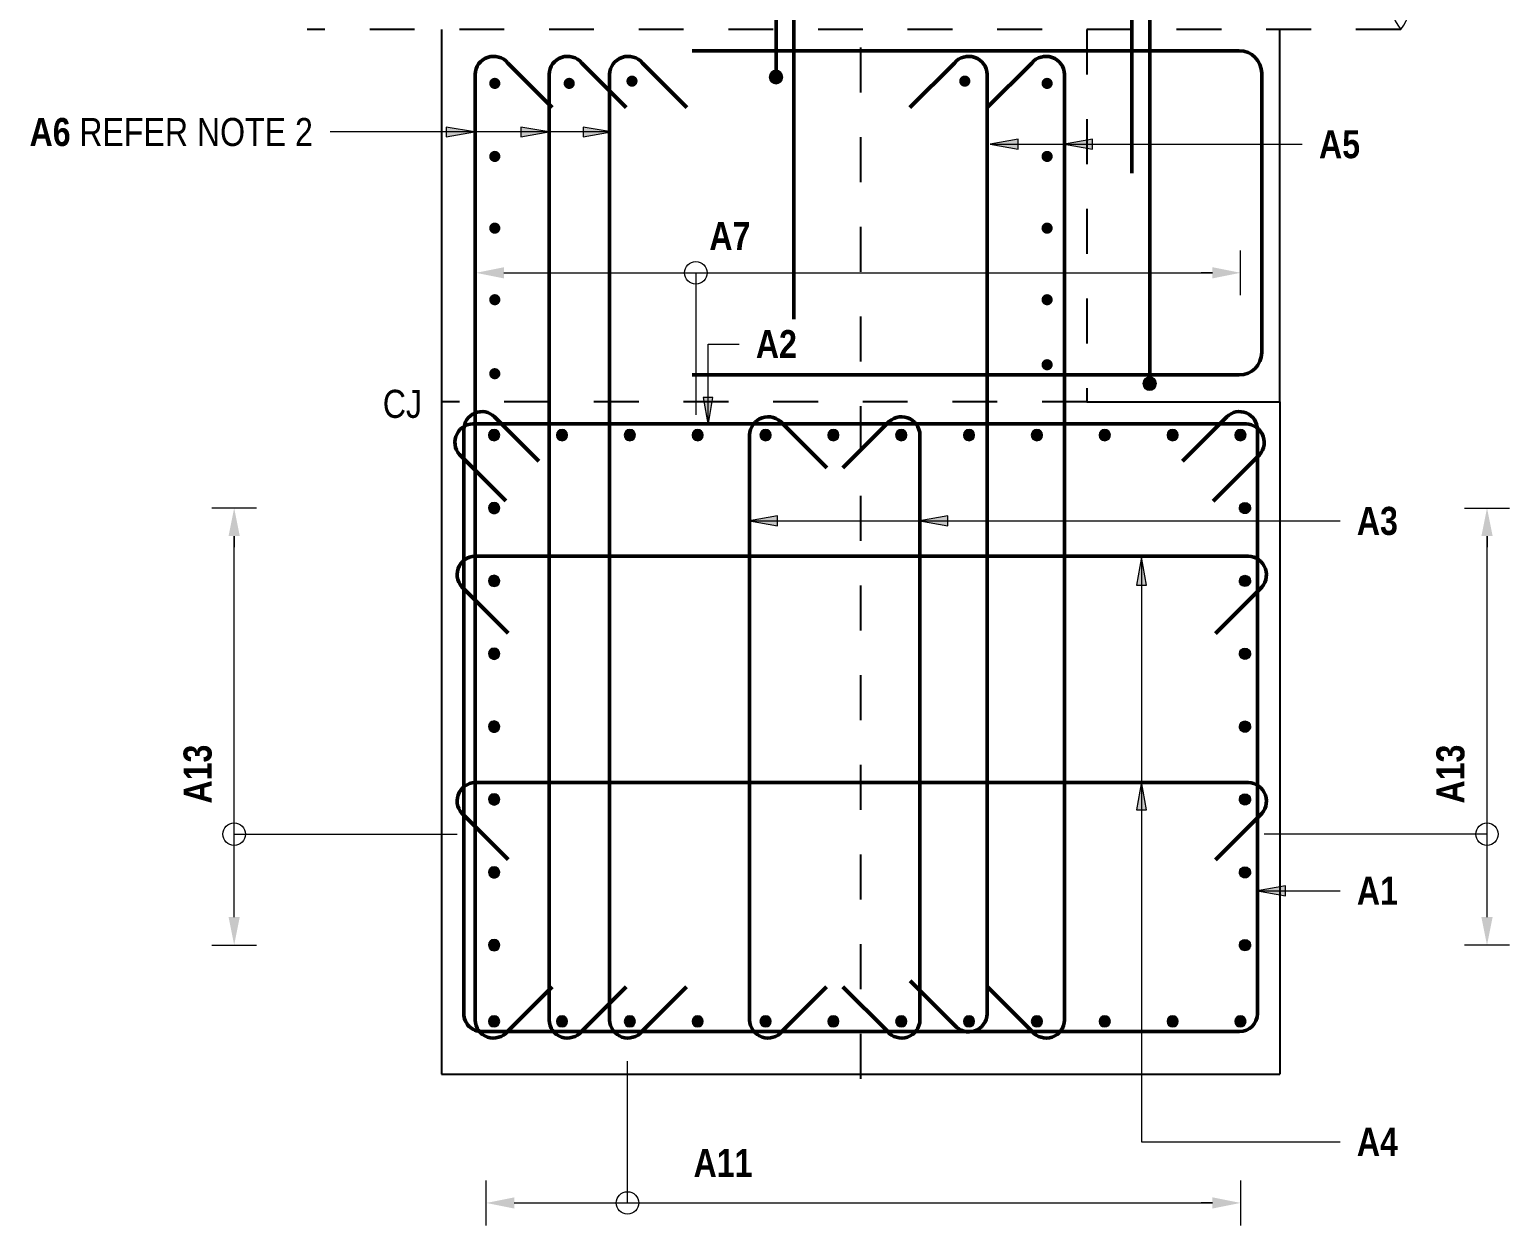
# Model space of a CAD drawing. Header units: metres. Extents: x 504.6 to 518.9, y 1.4 to 22.2.
# Drawn here: x 515.012 to 518.313, y 2.478 to 5.145 of the extents above; entities that cross this region are included whole.
import ezdxf

# ---------------------------------------------------------------- set-up
doc = ezdxf.new("R2010")
doc.units = ezdxf.units.M
doc.linetypes.add('JacobsCenter', pattern=[0.015, 0.009, -0.0015, 0.003, -0.0015])
doc.linetypes.add('JacobsDash', pattern=[0.0045, 0.003, -0.0015])
for name, color, linetype, lineweight in [('A-ANNO-NOTE', 7, 'Continuous', 9), ('A-DETL', 7, 'Continuous', 13), ('A-DETL-GENF', 7, 'Continuous', 9), ('G-ANNO-TEXT', 7, 'Continuous', 9)]:
    doc.layers.add(name, color=color, linetype=linetype, lineweight=lineweight)
doc.styles.add('Arial Narrow', font='ARIALN.TTF', dxfattribs={"height": 0.0625})
doc.styles.add('Arial Narrow_B', font='ARIALNB.TTF', dxfattribs={"height": 0.0625})

# ---------------------------------------------------------------- blocks, each defined once
blk = doc.blocks.new('Reinforcement-U Bar with135 hook - _L_ Bar-6677964-DRG-2873073 - SECTION 3')
at = {"layer": 'A-DETL-GENF', "lineweight": 50}
for p, q in [((-0.084, 0), (1.6062, 0)), ((-0.124, -0.04), (-0.124, -1.3429)), ((1.6462, -0.04), (1.6462, -1.3429)), ((-0.0558, -1.3712), (0.0432, -1.2722)), ((1.5779, -1.3712), (1.4789, -1.2722))]:
    blk.add_line(p, q, dxfattribs=at)
for centre, start, end in [((-0.084, -0.04), 90, 180), ((1.6062, -0.04), 360, 90), ((-0.084, -1.3429), 180, 315), ((1.6062, -1.3429), 225, 0)]:
    blk.add_arc(centre, 0.04, start, end, dxfattribs=at)
blk = doc.blocks.new('Reinforcement-TIE BAR 135_ - Lig-6673694-DRG-2873073 - SECTION 3')
at = {"layer": 'A-DETL-GENF', "lineweight": 50}
for p, q in [((1.725, 0), (0, 0)), ((-0.0251, -0.0728), (0.0739, -0.1718)), ((1.7505, -0.0733), (1.6515, -0.1723))]:
    blk.add_line(p, q, dxfattribs=at)
for centre, radius, start, end in [((0.001, -0.0411), 0.0411, 91.4367, 230.5003), ((1.724, -0.0414), 0.0414, 309.7212, 88.5979)]:
    blk.add_arc(centre, radius, start, end, dxfattribs=at)
blk = doc.blocks.new('Repeating Detail - Reo Dot_Scale 25_Section-1695670-DRG-2873073 - SECTION 3')
at = {"layer": 'A-DETL-GENF'}
for points in [[(0.0125, 1.665), (0.0121, 1.6682), (0.0108, 1.6713), (0.0088, 1.6738), (0.0062, 1.6758), (0.0032, 1.6771), (0, 1.6775), (-0.0032, 1.6771), (-0.0063, 1.6758), (-0.0088, 1.6738), (-0.0108, 1.6713), (-0.0121, 1.6682), (-0.0125, 1.665), (-0.0121, 1.6618), (-0.0108, 1.6588), (-0.0088, 1.6562), (-0.0063, 1.6542), (-0.0032, 1.6529), (0, 1.6525), (0.0032, 1.6529), (0.0062, 1.6542), (0.0088, 1.6562), (0.0108, 1.6588), (0.0121, 1.6618)], [(0.0125, 1.5136), (0.0121, 1.5169), (0.0108, 1.5199), (0.0088, 1.5225), (0.0062, 1.5245), (0.0032, 1.5257), (0, 1.5261), (-0.0032, 1.5257), (-0.0063, 1.5245), (-0.0088, 1.5225), (-0.0108, 1.5199), (-0.0121, 1.5169), (-0.0125, 1.5136), (-0.0121, 1.5104), (-0.0108, 1.5074), (-0.0088, 1.5048), (-0.0063, 1.5028), (-0.0032, 1.5016), (0, 1.5011), (0.0032, 1.5016), (0.0062, 1.5028), (0.0088, 1.5048), (0.0108, 1.5074), (0.0121, 1.5104)], [(0.0125, 1.3623), (0.0121, 1.3655), (0.0108, 1.3685), (0.0088, 1.3711), (0.0062, 1.3731), (0.0032, 1.3743), (0, 1.3748), (-0.0032, 1.3743), (-0.0063, 1.3731), (-0.0088, 1.3711), (-0.0108, 1.3685), (-0.0121, 1.3655), (-0.0124, 1.3616), (-0.0121, 1.359), (-0.0108, 1.356), (-0.0088, 1.3534), (-0.0063, 1.3514), (-0.0032, 1.3502), (0, 1.3498), (0.0032, 1.3502), (0.0062, 1.3514), (0.0088, 1.3534), (0.0108, 1.356), (0.0121, 1.359), (0.0124, 1.3616)], [(0.0125, 1.2109), (0.0121, 1.2141), (0.0108, 1.2172), (0.0088, 1.2197), (0.0062, 1.2217), (0.0032, 1.223), (0, 1.2234), (-0.0032, 1.223), (-0.0063, 1.2217), (-0.0088, 1.2197), (-0.0108, 1.2172), (-0.0121, 1.2141), (-0.0125, 1.2109), (-0.0121, 1.2077), (-0.0108, 1.2047), (-0.0088, 1.2021), (-0.0063, 1.2001), (-0.0032, 1.1988), (0, 1.1984), (0.0032, 1.1988), (0.0062, 1.2001), (0.0088, 1.2021), (0.0108, 1.2047), (0.0121, 1.2077)], [(0.0125, 1.0595), (0.0121, 1.0628), (0.0108, 1.0658), (0.0088, 1.0684), (0.0062, 1.0704), (0.0032, 1.0716), (0, 1.072), (-0.0032, 1.0716), (-0.0063, 1.0704), (-0.0088, 1.0684), (-0.0108, 1.0658), (-0.0121, 1.0628), (-0.0125, 1.0595), (-0.0121, 1.0563), (-0.0108, 1.0533), (-0.0088, 1.0507), (-0.0063, 1.0487), (-0.0032, 1.0475), (0, 1.047), (0.0032, 1.0475), (0.0062, 1.0487), (0.0088, 1.0507), (0.0108, 1.0533), (0.0121, 1.0563)], [(0.0125, 0.9082), (0.0121, 0.9114), (0.0108, 0.9144), (0.0088, 0.917), (0.0062, 0.919), (0.0032, 0.9203), (0, 0.9207), (-0.0032, 0.9203), (-0.0063, 0.919), (-0.0088, 0.917), (-0.0108, 0.9144), (-0.0121, 0.9114), (-0.0125, 0.9082), (-0.0121, 0.9049), (-0.0108, 0.9019), (-0.0088, 0.8993), (-0.0063, 0.8974), (-0.0032, 0.8961), (0, 0.8957), (0.0032, 0.8961), (0.0062, 0.8974), (0.0088, 0.8993), (0.0108, 0.9019), (0.0121, 0.9049)], [(0.0125, 0.7568), (0.0121, 0.7601), (0.0108, 0.7631), (0.0088, 0.7657), (0.0062, 0.7676), (0.0032, 0.7689), (0, 0.7693), (-0.0032, 0.7689), (-0.0063, 0.7676), (-0.0088, 0.7657), (-0.0108, 0.7631), (-0.0121, 0.7601), (-0.0125, 0.7568), (-0.0121, 0.7536), (-0.0108, 0.7506), (-0.0088, 0.748), (-0.0063, 0.746), (-0.0032, 0.7447), (0, 0.7443), (0.0032, 0.7447), (0.0062, 0.746), (0.0088, 0.748), (0.0108, 0.7506), (0.0121, 0.7536)], [(0.0125, 0.6055), (0.0121, 0.6087), (0.0108, 0.6117), (0.0088, 0.6143), (0.0062, 0.6163), (0.0032, 0.6175), (0, 0.618), (-0.0032, 0.6175), (-0.0063, 0.6163), (-0.0088, 0.6143), (-0.0108, 0.6117), (-0.0121, 0.6087), (-0.0125, 0.6055), (-0.0121, 0.6022), (-0.0108, 0.5992), (-0.0088, 0.5966), (-0.0063, 0.5946), (-0.0032, 0.5934), (0, 0.593), (0.0032, 0.5934), (0.0062, 0.5946), (0.0088, 0.5966), (0.0108, 0.5992), (0.0121, 0.6022)], [(0.0125, 0.4541), (0.0121, 0.4573), (0.0108, 0.4603), (0.0088, 0.4629), (0.0062, 0.4649), (0.0032, 0.4662), (0, 0.4666), (-0.0032, 0.4662), (-0.0063, 0.4649), (-0.0088, 0.4629), (-0.0108, 0.4603), (-0.0121, 0.4573), (-0.0125, 0.4541), (-0.0121, 0.4509), (-0.0108, 0.4478), (-0.0088, 0.4453), (-0.0063, 0.4433), (-0.0032, 0.442), (0, 0.4416), (0.0032, 0.442), (0.0062, 0.4433), (0.0088, 0.4453), (0.0108, 0.4478), (0.0121, 0.4509)], [(0.0125, 0.3027), (0.0121, 0.306), (0.0108, 0.309), (0.0088, 0.3116), (0.0062, 0.3136), (0.0032, 0.3148), (0, 0.3152), (-0.0032, 0.3148), (-0.0063, 0.3136), (-0.0088, 0.3116), (-0.0108, 0.309), (-0.0121, 0.306), (-0.0125, 0.3027), (-0.0121, 0.2995), (-0.0108, 0.2965), (-0.0088, 0.2939), (-0.0063, 0.2919), (-0.0032, 0.2907), (0, 0.2902), (0.0032, 0.2907), (0.0062, 0.2919), (0.0088, 0.2939), (0.0108, 0.2965), (0.0121, 0.2995)], [(0.0125, 0.1514), (0.0121, 0.1546), (0.0108, 0.1576), (0.0088, 0.1602), (0.0062, 0.1622), (0.0032, 0.1634), (0, 0.1639), (-0.0032, 0.1634), (-0.0063, 0.1622), (-0.0088, 0.1602), (-0.0108, 0.1576), (-0.0121, 0.1546), (-0.0125, 0.1514), (-0.0121, 0.1481), (-0.0108, 0.1451), (-0.0088, 0.1425), (-0.0063, 0.1405), (-0.0032, 0.1393), (0, 0.1389), (0.0032, 0.1393), (0.0062, 0.1405), (0.0088, 0.1425), (0.0108, 0.1451), (0.0121, 0.1481)], [(0.0125, 0), (0.0121, 0.0032), (0.0108, 0.0062), (0.0088, 0.0088), (0.0062, 0.0108), (0.0032, 0.0121), (0, 0.0125), (-0.0032, 0.0121), (-0.0063, 0.0108), (-0.0088, 0.0088), (-0.0108, 0.0062), (-0.0121, 0.0032), (-0.0125, 0), (-0.0121, -0.0032), (-0.0108, -0.0063), (-0.0088, -0.0088), (-0.0063, -0.0108), (-0.0032, -0.0121), (0, -0.0125), (0.0032, -0.0121), (0.0062, -0.0108), (0.0088, -0.0088), (0.0108, -0.0063), (0.0121, -0.0032)]]:
    blk.add_hatch(color=256, dxfattribs=at).paths.add_polyline_path(points)
for centre, start, end in [((0, 1.665), 360, 180), ((0, 1.665), 180, 360), ((0, 1.5136), 360, 180), ((0, 1.5136), 180, 360), ((0, 1.3623), 360, 180), ((0, 1.3623), 180, 360), ((0, 1.2109), 360, 180), ((0, 1.2109), 180, 360), ((0, 1.0595), 360, 180), ((0, 1.0595), 180, 360), ((0, 0.9082), 360, 180), ((0, 0.9082), 180, 360), ((0, 0.7568), 360, 180), ((0, 0.7568), 180, 360), ((0, 0.6055), 360, 180), ((0, 0.6055), 180, 360), ((0, 0.4541), 360, 180), ((0, 0.4541), 180, 360), ((0, 0.3027), 360, 180), ((0, 0.3027), 180, 360), ((0, 0.1514), 360, 180), ((0, 0.1514), 180, 360), ((0, 0), 360, 180), ((0, 0), 180, 360)]:
    blk.add_arc(centre, 0.0125, start, end, dxfattribs=at)
blk = doc.blocks.new('Repeating Detail - Reo Dot_Scale 25_Section-V11-DRG-2873073 - SECTION 3')
at = {"layer": 'A-DETL-GENF'}
for points in [[(0.0125, 1.665), (0.0121, 1.6682), (0.0108, 1.6713), (0.0088, 1.6738), (0.0062, 1.6758), (0.0032, 1.6771), (0, 1.6775), (-0.0032, 1.6771), (-0.0063, 1.6758), (-0.0088, 1.6738), (-0.0108, 1.6713), (-0.0121, 1.6682), (-0.0125, 1.665), (-0.0121, 1.6618), (-0.0108, 1.6588), (-0.0088, 1.6562), (-0.0063, 1.6542), (-0.0032, 1.6529), (0, 1.6525), (0.0032, 1.6529), (0.0062, 1.6542), (0.0088, 1.6562), (0.0108, 1.6588), (0.0121, 1.6618)], [(0.0125, 1.5136), (0.0121, 1.5169), (0.0108, 1.5199), (0.0088, 1.5225), (0.0062, 1.5245), (0.0032, 1.5257), (0, 1.5261), (-0.0032, 1.5257), (-0.0063, 1.5245), (-0.0088, 1.5225), (-0.0108, 1.5199), (-0.0121, 1.5169), (-0.0125, 1.5136), (-0.0121, 1.5104), (-0.0108, 1.5074), (-0.0088, 1.5048), (-0.0063, 1.5028), (-0.0032, 1.5016), (0, 1.5011), (0.0032, 1.5016), (0.0062, 1.5028), (0.0088, 1.5048), (0.0108, 1.5074), (0.0121, 1.5104)], [(0.0125, 1.3623), (0.0121, 1.3655), (0.0108, 1.3685), (0.0088, 1.3711), (0.0062, 1.3731), (0.0032, 1.3743), (0, 1.3748), (-0.0032, 1.3743), (-0.0063, 1.3731), (-0.0088, 1.3711), (-0.0108, 1.3685), (-0.0121, 1.3655), (-0.0125, 1.3623), (-0.0121, 1.359), (-0.0108, 1.356), (-0.0088, 1.3534), (-0.0063, 1.3514), (-0.0032, 1.3502), (0, 1.3498), (0.0032, 1.3502), (0.0062, 1.3514), (0.0088, 1.3534), (0.0108, 1.356), (0.0121, 1.359)], [(0.0125, 1.2109), (0.0121, 1.2141), (0.0108, 1.2172), (0.0088, 1.2197), (0.0062, 1.2217), (0.0032, 1.223), (0, 1.2234), (-0.0032, 1.223), (-0.0063, 1.2217), (-0.0088, 1.2197), (-0.0108, 1.2172), (-0.0121, 1.2141), (-0.0125, 1.2109), (-0.0121, 1.2077), (-0.0108, 1.2047), (-0.0088, 1.2021), (-0.0063, 1.2001), (-0.0032, 1.1988), (0, 1.1984), (0.0032, 1.1988), (0.0062, 1.2001), (0.0088, 1.2021), (0.0108, 1.2047), (0.0121, 1.2077)], [(0.0125, 1.0595), (0.0121, 1.0628), (0.0108, 1.0658), (0.0088, 1.0684), (0.0062, 1.0704), (0.0032, 1.0716), (0, 1.072), (-0.0032, 1.0716), (-0.0063, 1.0704), (-0.0088, 1.0684), (-0.0108, 1.0658), (-0.0121, 1.0628), (-0.0125, 1.0595), (-0.0121, 1.0563), (-0.0108, 1.0533), (-0.0088, 1.0507), (-0.0063, 1.0487), (-0.0032, 1.0475), (0, 1.047), (0.0032, 1.0475), (0.0062, 1.0487), (0.0088, 1.0507), (0.0108, 1.0533), (0.0121, 1.0563)], [(0.0125, 0.9082), (0.0121, 0.9114), (0.0108, 0.9144), (0.0088, 0.917), (0.0062, 0.919), (0.0032, 0.9203), (0, 0.9207), (-0.0032, 0.9203), (-0.0063, 0.919), (-0.0088, 0.917), (-0.0108, 0.9144), (-0.0121, 0.9114), (-0.0125, 0.9082), (-0.0121, 0.9049), (-0.0108, 0.9019), (-0.0088, 0.8993), (-0.0063, 0.8974), (-0.0032, 0.8961), (0, 0.8957), (0.0032, 0.8961), (0.0062, 0.8974), (0.0088, 0.8993), (0.0108, 0.9019), (0.0121, 0.9049)], [(0.0125, 0.7568), (0.0121, 0.7601), (0.0108, 0.7631), (0.0088, 0.7657), (0.0062, 0.7676), (0.0032, 0.7689), (0, 0.7693), (-0.0032, 0.7689), (-0.0063, 0.7676), (-0.0088, 0.7657), (-0.0108, 0.7631), (-0.0121, 0.7601), (-0.0125, 0.7568), (-0.0121, 0.7536), (-0.0108, 0.7506), (-0.0088, 0.748), (-0.0063, 0.746), (-0.0032, 0.7447), (0, 0.7443), (0.0032, 0.7447), (0.0062, 0.746), (0.0088, 0.748), (0.0108, 0.7506), (0.0121, 0.7536)], [(0.0125, 0.6055), (0.0121, 0.6087), (0.0108, 0.6117), (0.0088, 0.6143), (0.0062, 0.6163), (0.0032, 0.6175), (0, 0.618), (-0.0032, 0.6175), (-0.0063, 0.6163), (-0.0088, 0.6143), (-0.0108, 0.6117), (-0.0121, 0.6087), (-0.0125, 0.6055), (-0.0121, 0.6022), (-0.0108, 0.5992), (-0.0088, 0.5966), (-0.0063, 0.5946), (-0.0032, 0.5934), (0, 0.593), (0.0032, 0.5934), (0.0062, 0.5946), (0.0088, 0.5966), (0.0108, 0.5992), (0.0121, 0.6022)], [(0.0125, 0.4541), (0.0121, 0.4573), (0.0108, 0.4603), (0.0088, 0.4629), (0.0062, 0.4649), (0.0032, 0.4662), (0, 0.4666), (-0.0032, 0.4662), (-0.0063, 0.4649), (-0.0088, 0.4629), (-0.0108, 0.4603), (-0.0121, 0.4573), (-0.0125, 0.4541), (-0.0121, 0.4509), (-0.0108, 0.4478), (-0.0088, 0.4453), (-0.0063, 0.4433), (-0.0032, 0.442), (0, 0.4416), (0.0032, 0.442), (0.0062, 0.4433), (0.0088, 0.4453), (0.0108, 0.4478), (0.0121, 0.4509)], [(0.0125, 0.3027), (0.0121, 0.306), (0.0108, 0.309), (0.0088, 0.3116), (0.0062, 0.3136), (0.0032, 0.3148), (0, 0.3152), (-0.0032, 0.3148), (-0.0063, 0.3136), (-0.0088, 0.3116), (-0.0108, 0.309), (-0.0121, 0.306), (-0.0125, 0.3027), (-0.0121, 0.2995), (-0.0108, 0.2965), (-0.0088, 0.2939), (-0.0063, 0.2919), (-0.0032, 0.2907), (0, 0.2902), (0.0032, 0.2907), (0.0062, 0.2919), (0.0088, 0.2939), (0.0108, 0.2965), (0.0121, 0.2995)], [(0.0125, 0.1514), (0.0121, 0.1546), (0.0108, 0.1576), (0.0088, 0.1602), (0.0062, 0.1622), (0.0032, 0.1634), (0, 0.1639), (-0.0032, 0.1634), (-0.0063, 0.1622), (-0.0088, 0.1602), (-0.0108, 0.1576), (-0.0121, 0.1546), (-0.0125, 0.1514), (-0.0121, 0.1481), (-0.0108, 0.1451), (-0.0088, 0.1425), (-0.0063, 0.1405), (-0.0032, 0.1393), (0, 0.1389), (0.0032, 0.1393), (0.0062, 0.1405), (0.0088, 0.1425), (0.0108, 0.1451), (0.0121, 0.1481)], [(0.0125, 0), (0.0121, 0.0032), (0.0108, 0.0062), (0.0088, 0.0088), (0.0062, 0.0108), (0.0032, 0.0121), (0, 0.0125), (-0.0032, 0.0121), (-0.0063, 0.0108), (-0.0088, 0.0088), (-0.0108, 0.0062), (-0.0121, 0.0032), (-0.0125, 0), (-0.0121, -0.0032), (-0.0108, -0.0063), (-0.0088, -0.0088), (-0.0063, -0.0108), (-0.0032, -0.0121), (0, -0.0125), (0.0032, -0.0121), (0.0062, -0.0108), (0.0088, -0.0088), (0.0108, -0.0063), (0.0121, -0.0032)]]:
    blk.add_hatch(color=256, dxfattribs=at).paths.add_polyline_path(points)
for centre, start, end in [((0, 1.665), 360, 180), ((0, 1.665), 180, 360), ((0, 1.5136), 360, 180), ((0, 1.5136), 180, 360), ((0, 1.3623), 360, 180), ((0, 1.3623), 180, 360), ((0, 1.2109), 360, 180), ((0, 1.2109), 180, 360), ((0, 1.0595), 360, 180), ((0, 1.0595), 180, 360), ((0, 0.9082), 360, 180), ((0, 0.9082), 180, 360), ((0, 0.7568), 360, 180), ((0, 0.7568), 180, 360), ((0, 0.6055), 360, 180), ((0, 0.6055), 180, 0), ((0, 0.4541), 360, 180), ((0, 0.4541), 180, 360), ((0, 0.3027), 360, 180), ((0, 0.3027), 180, 360), ((0, 0.1514), 360, 180), ((0, 0.1514), 180, 360), ((0, 0), 360, 180), ((0, 0), 180, 360)]:
    blk.add_arc(centre, 0.0125, start, end, dxfattribs=at)
blk = doc.blocks.new('Repeating Detail - Reo Dot_Scale 25_Section-V12-DRG-2873073 - SECTION 3')
at = {"layer": 'A-DETL-GENF'}
for points in [[(0, 0.9875), (-0.0032, 0.9871), (-0.0063, 0.9858), (-0.0088, 0.9838), (-0.0108, 0.9812), (-0.0121, 0.9782), (-0.0125, 0.975), (-0.0121, 0.9718), (-0.0108, 0.9687), (-0.0088, 0.9662), (-0.0063, 0.9642), (-0.0032, 0.9629), (0, 0.9625), (0.0032, 0.9629), (0.0062, 0.9642), (0.0088, 0.9662), (0.0108, 0.9687), (0.0121, 0.9718), (0.0125, 0.975), (0.0121, 0.9782), (0.0108, 0.9812), (0.0088, 0.9838), (0.0062, 0.9858), (0.0032, 0.9871)], [(0, 0.825), (-0.0032, 0.8246), (-0.0063, 0.8233), (-0.0088, 0.8213), (-0.0108, 0.8187), (-0.0121, 0.8157), (-0.0125, 0.8125), (-0.0121, 0.8093), (-0.0108, 0.8062), (-0.0088, 0.8037), (-0.0063, 0.8017), (-0.0032, 0.8004), (0, 0.8), (0.0032, 0.8004), (0.0062, 0.8017), (0.0088, 0.8037), (0.0108, 0.8062), (0.0121, 0.8093), (0.0125, 0.8125), (0.0121, 0.8157), (0.0108, 0.8187), (0.0088, 0.8213), (0.0062, 0.8233), (0.0032, 0.8246)], [(0, 0.6625), (-0.0032, 0.6621), (-0.0063, 0.6608), (-0.0088, 0.6588), (-0.0108, 0.6562), (-0.0121, 0.6532), (-0.0125, 0.65), (-0.0121, 0.6468), (-0.0108, 0.6437), (-0.0088, 0.6412), (-0.0063, 0.6392), (-0.0032, 0.6379), (0, 0.6375), (0.0032, 0.6379), (0.0062, 0.6392), (0.0088, 0.6412), (0.0108, 0.6437), (0.0121, 0.6468), (0.0125, 0.65), (0.0121, 0.6532), (0.0108, 0.6562), (0.0088, 0.6588), (0.0062, 0.6608), (0.0032, 0.6621)], [(0, 0.5), (-0.0032, 0.4996), (-0.0063, 0.4983), (-0.0088, 0.4963), (-0.0108, 0.4937), (-0.0121, 0.4907), (-0.0125, 0.4875), (-0.0121, 0.4843), (-0.0108, 0.4812), (-0.0088, 0.4787), (-0.0063, 0.4767), (-0.0032, 0.4754), (0, 0.475), (0.0032, 0.4754), (0.0062, 0.4767), (0.0088, 0.4787), (0.0108, 0.4812), (0.0121, 0.4843), (0.0125, 0.4875), (0.0121, 0.4907), (0.0108, 0.4937), (0.0088, 0.4963), (0.0062, 0.4983), (0.0032, 0.4996)], [(0, 0.3375), (-0.0032, 0.3371), (-0.0063, 0.3358), (-0.0088, 0.3338), (-0.0108, 0.3312), (-0.0121, 0.3282), (-0.0125, 0.325), (-0.0121, 0.3218), (-0.0108, 0.3187), (-0.0088, 0.3162), (-0.0063, 0.3142), (-0.0032, 0.3129), (0, 0.3125), (0.0032, 0.3129), (0.0062, 0.3142), (0.0088, 0.3162), (0.0108, 0.3187), (0.0121, 0.3218), (0.0125, 0.325), (0.0121, 0.3282), (0.0108, 0.3312), (0.0088, 0.3338), (0.0062, 0.3358), (0.0032, 0.3371)], [(0, 0.175), (-0.0032, 0.1746), (-0.0063, 0.1733), (-0.0088, 0.1713), (-0.0108, 0.1687), (-0.0121, 0.1657), (-0.0125, 0.1625), (-0.0121, 0.1593), (-0.0108, 0.1562), (-0.0088, 0.1537), (-0.0063, 0.1517), (-0.0032, 0.1504), (0, 0.15), (0.0032, 0.1504), (0.0062, 0.1517), (0.0088, 0.1537), (0.0108, 0.1562), (0.0121, 0.1593), (0.0125, 0.1625), (0.0121, 0.1657), (0.0108, 0.1687), (0.0088, 0.1713), (0.0062, 0.1733), (0.0032, 0.1746)], [(0, 0.0125), (-0.0032, 0.0121), (-0.0063, 0.0108), (-0.0088, 0.0088), (-0.0108, 0.0062), (-0.0121, 0.0032), (-0.0125, 0), (-0.0121, -0.0032), (-0.0108, -0.0063), (-0.0088, -0.0088), (-0.0063, -0.0108), (-0.0032, -0.0121), (0, -0.0125), (0.0032, -0.0121), (0.0062, -0.0108), (0.0088, -0.0088), (0.0108, -0.0063), (0.0121, -0.0032), (0.0125, 0), (0.0121, 0.0032), (0.0108, 0.0062), (0.0088, 0.0088), (0.0062, 0.0108), (0.0032, 0.0121)]]:
    blk.add_hatch(color=256, dxfattribs=at).paths.add_polyline_path(points)
for centre, start, end in [((0, 0.975), 360, 180), ((0, 0.975), 180, 360), ((0, 0.8125), 360, 180), ((0, 0.8125), 180, 360), ((0, 0.65), 360, 180), ((0, 0.65), 180, 360), ((0, 0.4875), 360, 180), ((0, 0.4875), 180, 360), ((0, 0.325), 360, 180), ((0, 0.325), 180, 360), ((0, 0.1625), 360, 180), ((0, 0.1625), 180, 360), ((0, 0), 360, 180), ((0, 0), 180, 360)]:
    blk.add_arc(centre, 0.0125, start, end, dxfattribs=at)
blk = doc.blocks.new('Reinforcement-TIE BAR 135_ - Lig-6674803-DRG-2873073 - SECTION 3')
at = {"layer": 'A-DETL-GENF', "lineweight": 50}
for p, q in [((1.305, 0), (0, 0)), ((-0.0251, -0.0728), (0.0739, -0.1718)), ((1.3305, -0.0733), (1.2315, -0.1723))]:
    blk.add_line(p, q, dxfattribs=at)
for centre, radius, start, end in [((0.001, -0.0411), 0.0411, 91.4367, 230.5003), ((1.304, -0.0414), 0.0414, 309.7212, 88.5979)]:
    blk.add_arc(centre, radius, start, end, dxfattribs=at)
blk = doc.blocks.new('Reinforcement-TIE BAR 135_ - Lig-6674867-DRG-2873073 - SECTION 3')
at = {"layer": 'A-DETL-GENF', "lineweight": 50}
for p, q in [((-0.0251, 0.0728), (0.0739, 0.1718)), ((1.3305, 0.0733), (1.2315, 0.1723)), ((1.305, 0), (0, 0))]:
    blk.add_line(p, q, dxfattribs=at)
for centre, radius, start, end in [((0.001, 0.0411), 0.0411, 129.4997, 268.5633), ((1.304, 0.0414), 0.0414, 271.4021, 50.2788)]:
    blk.add_arc(centre, radius, start, end, dxfattribs=at)
blk = doc.blocks.new('Reinforcement-TIE BAR 135_ - Lig-7275899-DRG-2873073 - SECTION 3')
at = {"layer": 'A-DETL-GENF', "lineweight": 50}
for p, q in [((2.109, 0), (0, 0)), ((-0.0251, -0.0728), (0.0739, -0.1718)), ((2.1345, -0.0733), (2.0355, -0.1723))]:
    blk.add_line(p, q, dxfattribs=at)
for centre, radius, start, end in [((0.001, -0.0411), 0.0411, 91.4367, 230.5003), ((2.108, -0.0414), 0.0414, 309.7212, 88.5979)]:
    blk.add_arc(centre, radius, start, end, dxfattribs=at)
blk = doc.blocks.new('Reinforcement-TIE BAR 135_ - Lig-7275886-DRG-2873073 - SECTION 3')
at = {"layer": 'A-DETL-GENF', "lineweight": 50}
for p, q in [((-0.0251, 0.0728), (0.0739, 0.1718)), ((2.1345, 0.0733), (2.0355, 0.1723)), ((2.109, 0), (0, 0))]:
    blk.add_line(p, q, dxfattribs=at)
for centre, radius, start, end in [((0.001, 0.0411), 0.0411, 129.4997, 268.5633), ((2.108, 0.0414), 0.0414, 271.4021, 50.2788)]:
    blk.add_arc(centre, radius, start, end, dxfattribs=at)
blk = doc.blocks.new('T2DExtentArrowReinf_v1 - Extent-6676103-DRG-2873073 - SECTION 3')
at = {"layer": 'A-DETL-GENF'}
for p, q in [((0.2475, 0), (0.2475, 0.4975)), ((0, -0.01), (0, 0.01)), ((0.975, 0.01), (0.975, 0)), ((0.0625, 0), (0.9125, 0))]:
    blk.add_line(p, q, dxfattribs=at)
blk = doc.blocks.new('T2DExtentArrowReinf_v1 - Extent-6676152-DRG-2873073 - SECTION 3')
at = {"layer": 'A-DETL-GENF'}
for p, q in [((0, 0.01), (0, -0.01)), ((0.0625, 0), (0.9125, 0)), ((0.2475, 0), (0.2475, -0.4975)), ((0.975, -0.01), (0.975, 0))]:
    blk.add_line(p, q, dxfattribs=at)
blk = doc.blocks.new('Reinforcement-TIE BAR 135_ - Lig-7275900-DRG-2873073 - SECTION 3')
at = {"layer": 'A-DETL-GENF', "lineweight": 50}
for p, q in [((-0.0251, 0.0728), (0.0739, 0.1718)), ((2.1207, 0.0733), (2.0217, 0.1723)), ((2.0952, 0), (0, 0))]:
    blk.add_line(p, q, dxfattribs=at)
for centre, radius, start, end in [((0.001, 0.0411), 0.0411, 129.4997, 268.5633), ((2.0942, 0.0414), 0.0414, 271.4021, 50.2788)]:
    blk.add_arc(centre, radius, start, end, dxfattribs=at)
blk = doc.blocks.new('T2DExtentArrowReinf_v1 - Extent-7550439-DRG-2873073 - SECTION 3')
at = {"layer": 'A-DETL-GENF'}
for p, q in [((0.315, 0), (0.315, 0.3165)), ((0, -0.01), (0, 0.01)), ((0.0625, 0), (1.62, 0)), ((1.6825, 0.01), (1.6825, 0))]:
    blk.add_line(p, q, dxfattribs=at)
blk = doc.blocks.new('T2DExtentArrowReinf_v1 - Extent-7275884-DRG-2873073 - SECTION 3')
at = {"layer": 'A-DETL-GENF'}
for p, q in [((0, 0.01), (0, -0.01)), ((0.0625, 0), (1.6431, 0)), ((0.4906, 0), (0.4906, -0.3165)), ((1.7056, -0.01), (1.7056, 0))]:
    blk.add_line(p, q, dxfattribs=at)
blk = doc.blocks.new('B_Det_Reinf_Bar Section_2D_Grey - Reo Dot_Scale 25_Section-6572820-DRG-2873073 - SECTION 3')
at = {"layer": 'A-DETL-GENF', "true_color": 0xafafaf}
blk.add_hatch(color=253, dxfattribs=at).paths.add_polyline_path([(0, -0.0125), (0.0032, -0.0121), (0.0063, -0.0108), (0.0088, -0.0088), (0.0108, -0.0062), (0.0121, -0.0032), (0.0125, 0), (0.0121, 0.0032), (0.0108, 0.0063), (0.0088, 0.0088), (0.0063, 0.0108), (0.0032, 0.0121), (0, 0.0125), (-0.0032, 0.0121), (-0.0062, 0.0108), (-0.0088, 0.0088), (-0.0108, 0.0063), (-0.0121, 0.0032), (-0.0125, 0), (-0.0121, -0.0032), (-0.0108, -0.0062), (-0.0088, -0.0088), (-0.0062, -0.0108), (-0.0032, -0.0121)])
blk = doc.blocks.new('B_Det_Reinf_Bar Section_2D_Grey - Reo Dot_Scale 25_Section-7275914-DRG-2873073 - SECTION 3')
at = {"layer": 'A-DETL-GENF', "true_color": 0xafafaf}
blk.add_hatch(color=253, dxfattribs=at).paths.add_polyline_path([(0, 0.0125), (-0.0032, 0.0121), (-0.0063, 0.0108), (-0.0088, 0.0088), (-0.0108, 0.0062), (-0.0121, 0.0032), (-0.0125, 0), (-0.0121, -0.0032), (-0.0108, -0.0063), (-0.0088, -0.0088), (-0.0063, -0.0108), (-0.0032, -0.0121), (0.0002, -0.0125), (0.0032, -0.0121), (0.0062, -0.0108), (0.0088, -0.0088), (0.0108, -0.0063), (0.0121, -0.0032), (0.0125, 0), (0.0121, 0.0032), (0.0108, 0.0062), (0.0088, 0.0088), (0.0062, 0.0108), (0.0032, 0.0121), (0.0002, 0.0125)])
blk = doc.blocks.new('CS_DET_Rebar Combined_Grey - Multiple Bar-7275943-DRG-2873073 - SECTION 3')
at = {"layer": 'A-DETL-GENF', "true_color": 0xafafaf}
blk.add_hatch(color=253, dxfattribs=at).paths.add_polyline_path([(0.015, 0), (0.0145, 0.0039), (0.013, 0.0075), (0.0106, 0.0106), (0.0075, 0.013), (0.0039, 0.0145), (0, 0.015), (-0.0039, 0.0145), (-0.0075, 0.013), (-0.0106, 0.0106), (-0.013, 0.0075), (-0.0145, 0.0039), (-0.015, 0), (-0.0145, -0.0039), (-0.013, -0.0075), (-0.0106, -0.0106), (-0.0075, -0.013), (-0.0039, -0.0145), (0, -0.015), (0.0039, -0.0145), (0.0075, -0.013), (0.0106, -0.0106), (0.013, -0.0075), (0.0145, -0.0039)])
at = {"layer": 'A-DETL-GENF', "color": 253, "lineweight": 50, "true_color": 0xafafaf}
blk.add_line((0.015, 0), (1.34, 0), dxfattribs=at)
at = {"layer": 'A-DETL-GENF', "color": 253, "true_color": 0xafafaf}
for start, end in [(360, 180), (180, 360)]:
    blk.add_arc((0, 0), 0.015, start, end, dxfattribs=at)
blk = doc.blocks.new('CS_DET_Rebar Combined_Grey - Multiple Bar-7275946-DRG-2873073 - SECTION 3')
at = {"layer": 'A-DETL-GENF', "true_color": 0xafafaf}
blk.add_hatch(color=253, dxfattribs=at).paths.add_polyline_path([(1.375, 0), (1.3745, 0.0039), (1.373, 0.0075), (1.3706, 0.0106), (1.3675, 0.013), (1.3639, 0.0145), (1.3598, 0.015), (1.3561, 0.0145), (1.3525, 0.013), (1.3494, 0.0106), (1.347, 0.0075), (1.3455, 0.0039), (1.345, 0), (1.3455, -0.0039), (1.347, -0.0075), (1.3494, -0.0106), (1.3525, -0.013), (1.3561, -0.0145), (1.36, -0.015), (1.3639, -0.0145), (1.3675, -0.013), (1.3706, -0.0106), (1.373, -0.0075), (1.3745, -0.0039)])
at = {"layer": 'A-DETL-GENF', "color": 253, "lineweight": 50, "true_color": 0xafafaf}
blk.add_line((0, 0), (1.345, 0), dxfattribs=at)
at = {"layer": 'A-DETL-GENF', "color": 253, "true_color": 0xafafaf}
for start, end in [(0, 180), (180, 360)]:
    blk.add_arc((1.36, 0), 0.015, start, end, dxfattribs=at)
blk = doc.blocks.new('ReinfShapeBZT_Grey Light - ReinfShapeBZT_Grey Light-7275959-DRG-2873073 - SECTION 3')
at = {"layer": 'A-DETL-GENF', "color": 253, "lineweight": 50, "true_color": 0xafafaf}
for p, q in [((-0.3627, -0.0773), (-0.3627, 1.1435)), ((0.3604, 1.1435), (0.3604, -0.0773)), ((0.3104, -0.1273), (-0.3127, -0.1273))]:
    blk.add_line(p, q, dxfattribs=at)
for centre, start, end in [((-0.3127, -0.0773), 180, 270), ((0.3104, -0.0773), 270, 0)]:
    blk.add_arc(centre, 0.05, start, end, dxfattribs=at)
blk = doc.blocks.new('CS_DET_Rebar Combined_Grey - Multiple Bar-7275950-DRG-2873073 - SECTION 3')
at = {"layer": 'A-DETL-GENF', "true_color": 0xafafaf}
blk.add_hatch(color=253, dxfattribs=at).paths.add_polyline_path([(-0.015, 0), (-0.0145, -0.0039), (-0.013, -0.0075), (-0.0106, -0.0106), (-0.0075, -0.013), (-0.0039, -0.0145), (0, -0.015), (0.0039, -0.0145), (0.0075, -0.013), (0.0106, -0.0106), (0.013, -0.0075), (0.0145, -0.0039), (0.015, 0), (0.0145, 0.0039), (0.013, 0.0075), (0.0106, 0.0106), (0.0075, 0.013), (0.0039, 0.0145), (0, 0.015), (-0.0039, 0.0145), (-0.0075, 0.013), (-0.0106, 0.0106), (-0.013, 0.0075), (-0.0145, 0.0039)])
at = {"layer": 'A-DETL-GENF', "color": 253, "lineweight": 50, "true_color": 0xafafaf}
blk.add_line((0.015, 0), (1.2698, 0), dxfattribs=at)
at = {"layer": 'A-DETL-GENF', "color": 253, "true_color": 0xafafaf}
for start, end in [(360, 180), (180, 360)]:
    blk.add_arc((0, 0), 0.015, start, end, dxfattribs=at)
blk = doc.blocks.new('CS_DET_Rebar Combined_Grey - Multiple Bar-7275955-DRG-2873073 - SECTION 3')
at = {"layer": 'A-DETL-GENF', "true_color": 0xafafaf}
blk.add_hatch(color=253, dxfattribs=at).paths.add_polyline_path([(1.045, 0), (1.0455, -0.0039), (1.047, -0.0075), (1.0494, -0.0106), (1.0525, -0.013), (1.0561, -0.0145), (1.06, -0.015), (1.0639, -0.0145), (1.0675, -0.013), (1.0706, -0.0106), (1.073, -0.0075), (1.0745, -0.0039), (1.075, 0), (1.0745, 0.0039), (1.073, 0.0075), (1.0706, 0.0106), (1.0675, 0.013), (1.0639, 0.0145), (1.06, 0.015), (1.0561, 0.0145), (1.0525, 0.013), (1.0494, 0.0106), (1.047, 0.0075), (1.0455, 0.0039)])
at = {"layer": 'A-DETL-GENF', "color": 253, "lineweight": 50, "true_color": 0xafafaf}
blk.add_line((0, 0), (1.045, 0), dxfattribs=at)
at = {"layer": 'A-DETL-GENF', "color": 253, "true_color": 0xafafaf}
for start, end in [(360, 180), (180, 360)]:
    blk.add_arc((1.06, 0), 0.015, start, end, dxfattribs=at)
blk = doc.blocks.new('CS_DET_Pile-Column_BreakLine - CS_Tubular BreakLine-7277440-DRG-2873073 - SECTION 3')
at = {"layer": 'A-DETL-GENF', "lineweight": 18}
for centre, start, end in [((0.085, -0.1128), 52.9573, 127.0427), ((0.255, -0.1128), 52.9573, 127.0427), ((0.255, 0.1124), 232.9573, 307.0427)]:
    blk.add_arc(centre, 0.1411, start, end, dxfattribs=at)

msp = doc.modelspace()

# ---------------------------------------------------------------- hatches: boundary and pattern name
at = {"layer": 'A-ANNO-NOTE'}
for points in [[(516.07, 4.5902), (516.07, 4.6152), (516.0075, 4.6027)], [(517.6506, 4.5902), (517.7131, 4.6027), (517.6506, 4.6152)], [(515.4556, 4.0156), (515.4806, 4.0156), (515.4681, 4.0781)], [(518.2756, 4.0156), (518.2631, 4.0781), (518.2506, 4.0156)], [(515.4681, 3.1031), (515.4806, 3.1656), (515.4556, 3.1656)], [(518.2631, 3.1031), (518.2756, 3.1656), (518.2506, 3.1656)], [(516.0931, 2.5156), (516.0931, 2.5406), (516.0306, 2.5281)], [(517.6506, 2.5156), (517.7131, 2.5281), (517.6506, 2.5406)]]:
    msp.add_hatch(color=256, dxfattribs=at).paths.add_polyline_path(points)
at = {"layer": 'G-ANNO-TEXT'}
for points in [[(516.0039, 4.9168), (515.9414, 4.9278), (515.9414, 4.9058)], [(516.1701, 4.9168), (516.1076, 4.9278), (516.1076, 4.9058)], [(516.3092, 4.9168), (516.2467, 4.9278), (516.2467, 4.9058)], [(517.1547, 4.8896), (517.2172, 4.8785), (517.2172, 4.9006)], [(517.3202, 4.8896), (517.3827, 4.8785), (517.3827, 4.9006)], [(516.5252, 4.2621), (516.5362, 4.3246), (516.5142, 4.3246)], [(516.6175, 4.0494), (516.68, 4.0384), (516.68, 4.0605)], [(516.998, 4.0494), (517.0605, 4.0384), (517.0605, 4.0605)], [(517.4925, 3.9682), (517.4814, 3.9057), (517.5035, 3.9057)], [(517.4925, 3.4674), (517.4814, 3.4049), (517.5035, 3.4049)], [(517.7509, 3.2244), (517.8134, 3.2134), (517.8134, 3.2355)]]:
    msp.add_hatch(color=256, dxfattribs=at).paths.add_polyline_path(points)

# ---------------------------------------------------------------- linework, layer by layer
at = {"layer": 'A-ANNO-NOTE'}
for p, q in [((516.0075, 4.6527), (516.0075, 4.5527)), ((517.7131, 4.5527), (517.7131, 4.6527)), ((516.07, 4.6027), (516.095, 4.6027)), ((517.6506, 4.6027), (517.6256, 4.6027)), ((515.5181, 4.0781), (515.4181, 4.0781)), ((518.2131, 4.0781), (518.3131, 4.0781)), ((515.4681, 4.0156), (515.4681, 3.9906)), ((518.2631, 4.0156), (518.2631, 3.9906)), ((515.4681, 3.1656), (515.4681, 3.1906)), ((518.2631, 3.1656), (518.2631, 3.1906)), ((515.4181, 3.1031), (515.5181, 3.1031)), ((518.3131, 3.1031), (518.2131, 3.1031)), ((516.0306, 2.4781), (516.0306, 2.5781)), ((517.7131, 2.5781), (517.7131, 2.4781)), ((516.0931, 2.5281), (516.1181, 2.5281)), ((517.6506, 2.5281), (517.6256, 2.5281))]:
    msp.add_line(p, q, dxfattribs=at)
for centre in [(516.4981, 4.6027), (515.4681, 3.3506), (518.2631, 3.3506), (516.3456, 2.5281)]:
    msp.add_circle(centre, 0.025, dxfattribs=at)
at = {"layer": 'A-DETL', "linetype": 'JacobsCenter', "lineweight": 25}
msp.add_line((516.8656, 6.7052), (516.8656, 2.7052), dxfattribs=at)
at = {"layer": 'A-DETL', "linetype": 'JacobsDash', "lineweight": 25}
for p, q in [((518.0706, 5.1452), (515.6306, 5.1452)), ((517.3706, 5.1452), (517.3706, 4.3152)), ((517.3706, 4.3152), (515.9306, 4.3152))]:
    msp.add_line(p, q, dxfattribs=at)
at = {"layer": 'A-DETL', "lineweight": 25}
for p, q in [((515.9306, 5.1452), (515.9306, 2.8152)), ((517.8006, 4.3152), (517.8006, 5.1452)), ((517.3706, 4.3152), (517.8006, 4.3152)), ((517.8006, 4.3152), (517.8006, 2.8152)), ((515.9306, 2.8152), (517.8006, 2.8152))]:
    msp.add_line(p, q, dxfattribs=at)
at = {"layer": 'G-ANNO-TEXT'}
for p, q in [((516.0039, 4.9168), (515.9414, 4.9278)), ((515.9414, 4.9278), (515.9414, 4.9058)), ((516.1701, 4.9168), (516.1076, 4.9278)), ((516.1076, 4.9278), (516.1076, 4.9058)), ((516.3092, 4.9168), (516.2467, 4.9278)), ((516.2467, 4.9278), (516.2467, 4.9058)), ((515.6842, 4.9168), (515.6826, 4.9168)), ((516.3092, 4.9168), (515.6842, 4.9168)), ((516.0039, 4.9168), (515.6842, 4.9168)), ((516.1701, 4.9168), (515.6842, 4.9168)), ((515.9414, 4.9058), (516.0039, 4.9168)), ((516.1076, 4.9058), (516.1701, 4.9168)), ((516.2467, 4.9058), (516.3092, 4.9168)), ((517.2172, 4.9006), (517.1547, 4.8896)), ((517.1547, 4.8896), (517.2172, 4.8785)), ((517.1547, 4.8896), (517.8509, 4.8896)), ((517.2172, 4.8785), (517.2172, 4.9006)), ((517.3827, 4.9006), (517.3202, 4.8896)), ((517.3202, 4.8896), (517.3827, 4.8785)), ((517.3202, 4.8896), (517.8509, 4.8896)), ((517.3827, 4.8785), (517.3827, 4.9006)), ((516.5252, 4.4437), (516.5945, 4.4437)), ((516.5252, 4.2621), (516.5252, 4.4437)), ((516.5362, 4.3246), (516.5142, 4.3246)), ((516.5142, 4.3246), (516.5252, 4.2621)), ((516.5252, 4.2621), (516.5362, 4.3246)), ((516.68, 4.0605), (516.6175, 4.0494)), ((516.6175, 4.0494), (516.68, 4.0384)), ((516.6175, 4.0494), (517.9353, 4.0494)), ((516.68, 4.0384), (516.68, 4.0605)), ((517.0605, 4.0605), (516.998, 4.0494)), ((516.998, 4.0494), (517.0605, 4.0384)), ((516.998, 4.0494), (517.9353, 4.0494)), ((517.0605, 4.0384), (517.0605, 4.0605)), ((517.4925, 3.9682), (517.4814, 3.9057)), ((517.5035, 3.9057), (517.4925, 3.9682)), ((517.4925, 3.9682), (517.4925, 2.6644)), ((517.4814, 3.9057), (517.5035, 3.9057)), ((517.4925, 3.4674), (517.4814, 3.4049)), ((517.5035, 3.4049), (517.4925, 3.4674)), ((517.4925, 3.4674), (517.4925, 2.6644)), ((517.4814, 3.4049), (517.5035, 3.4049)), ((517.8134, 3.2355), (517.7509, 3.2244)), ((517.8134, 3.2134), (517.8134, 3.2355)), ((517.7509, 3.2244), (517.8134, 3.2134)), ((517.7509, 3.2244), (517.9353, 3.2244)), ((517.4925, 2.6644), (517.9353, 2.6644)), ((517.4925, 2.6644), (517.9353, 2.6644))]:
    msp.add_line(p, q, dxfattribs=at)

# ---------------------------------------------------------------- block references
at = {"layer": 'A-DETL-GENF', "color": 253, "true_color": 0xafafaf}
for name, p, rotation in [('CS_DET_Rebar Combined_Grey - Multiple Bar-7275950-DRG-2873073 - SECTION 3', (516.6769, 5.0392), 89.99999999999991), ('CS_DET_Rebar Combined_Grey - Multiple Bar-7275943-DRG-2873073 - SECTION 3', (517.4706, 6.1652), 269.9999999999999), ('CS_DET_Rebar Combined_Grey - Multiple Bar-7275946-DRG-2873073 - SECTION 3', (517.5106, 5.7156), 270.0000000000001), ('CS_DET_Rebar Combined_Grey - Multiple Bar-7275955-DRG-2873073 - SECTION 3', (516.7169, 4.4992), 89.99999999999991), ('ReinfShapeBZT_Grey Light - ReinfShapeBZT_Grey Light-7275959-DRG-2873073 - SECTION 3', (517.6332, 4.7375), 89.9999999999999), ('B_Det_Reinf_Bar Section_2D_Grey - Reo Dot_Scale 25_Section-7275914-DRG-2873073 - SECTION 3', (517.2817, 5.0252), 180), ('B_Det_Reinf_Bar Section_2D_Grey - Reo Dot_Scale 25_Section-7275914-DRG-2873073 - SECTION 3', (517.2817, 4.8623), 180), ('B_Det_Reinf_Bar Section_2D_Grey - Reo Dot_Scale 25_Section-7275914-DRG-2873073 - SECTION 3', (517.2817, 4.7023), 180), ('B_Det_Reinf_Bar Section_2D_Grey - Reo Dot_Scale 25_Section-7275914-DRG-2873073 - SECTION 3', (517.2817, 4.5427), 180), ('B_Det_Reinf_Bar Section_2D_Grey - Reo Dot_Scale 25_Section-7275914-DRG-2873073 - SECTION 3', (517.2817, 4.3977), 180)]:
    msp.add_blockref(name, p, dxfattribs=dict(at, rotation=rotation))
at = {"layer": 'A-DETL-GENF'}
for name, p, rotation in [('CS_DET_Pile-Column_BreakLine - CS_Tubular BreakLine-7277440-DRG-2873073 - SECTION 3', (518.0708, 5.4852), 269.9999999999998), ('Reinforcement-TIE BAR 135_ - Lig-7275899-DRG-2873073 - SECTION 3', (516.0056, 2.9361), 90), ('Reinforcement-TIE BAR 135_ - Lig-7275899-DRG-2873073 - SECTION 3', (516.1706, 2.9361), 90), ('Reinforcement-TIE BAR 135_ - Lig-7275899-DRG-2873073 - SECTION 3', (516.3056, 2.9361), 90), ('Reinforcement-TIE BAR 135_ - Lig-7275900-DRG-2873073 - SECTION 3', (517.1481, 2.9499), 90), ('Reinforcement-TIE BAR 135_ - Lig-7275886-DRG-2873073 - SECTION 3', (517.3206, 2.9361), 90), ('Reinforcement-U Bar with135 hook - _L_ Bar-6677964-DRG-2873073 - SECTION 3', (517.6268, 2.9102), 180), ('Reinforcement-TIE BAR 135_ - Lig-6674803-DRG-2873073 - SECTION 3', (516.6181, 2.9361), 90), ('Reinforcement-TIE BAR 135_ - Lig-6674867-DRG-2873073 - SECTION 3', (516.9981, 2.9361), 89.99999999994674), ('Repeating Detail - Reo Dot_Scale 25_Section-1695670-DRG-2873073 - SECTION 3', (516.0481, 4.2406), 269.9999999999998), ('T2DExtentArrowReinf_v1 - Extent-6676152-DRG-2873073 - SECTION 3', (515.4681, 3.1031), 90.00000000003742), ('Repeating Detail - Reo Dot_Scale 25_Section-V12-DRG-2873073 - SECTION 3', (516.0481, 4.0781), 180), ('T2DExtentArrowReinf_v1 - Extent-6676103-DRG-2873073 - SECTION 3', (518.2631, 3.1031), 89.99999999996258), ('Repeating Detail - Reo Dot_Scale 25_Section-V11-DRG-2873073 - SECTION 3', (516.0481, 2.9331), 269.9999999999998)]:
    msp.add_blockref(name, p, dxfattribs=dict(at, rotation=rotation))
at = {"layer": 'A-DETL-GENF', "color": 253, "true_color": 0xafafaf}
for p in [(516.0495, 5.0252), (516.2156, 5.0252), (516.3556, 5.0302), (517.0981, 5.0302), (516.0495, 4.8623), (516.0495, 4.7023), (516.0495, 4.5427), (516.0495, 4.3777)]:
    msp.add_blockref('B_Det_Reinf_Bar Section_2D_Grey - Reo Dot_Scale 25_Section-6572820-DRG-2873073 - SECTION 3', p, dxfattribs=at)
at = {"layer": 'A-DETL-GENF'}
for name, p in [('T2DExtentArrowReinf_v1 - Extent-7275884-DRG-2873073 - SECTION 3', (516.0075, 4.6027)), ('Reinforcement-TIE BAR 135_ - Lig-6673694-DRG-2873073 - SECTION 3', (516.0006, 4.2656)), ('Reinforcement-TIE BAR 135_ - Lig-6673694-DRG-2873073 - SECTION 3', (516.0056, 3.9706)), ('Reinforcement-TIE BAR 135_ - Lig-6673694-DRG-2873073 - SECTION 3', (516.0056, 3.4656)), ('T2DExtentArrowReinf_v1 - Extent-7550439-DRG-2873073 - SECTION 3', (516.0306, 2.5281))]:
    msp.add_blockref(name, p, dxfattribs=at)
at = {"layer": 'A-DETL-GENF', "extrusion": (0, 0, -1), "rotation": 180}
msp.add_blockref('Repeating Detail - Reo Dot_Scale 25_Section-V12-DRG-2873073 - SECTION 3', (-517.7231, 4.0781), dxfattribs=at)

# ---------------------------------------------------------------- texts
at = {"layer": 'G-ANNO-TEXT', "char_height": 0.0625, "attachment_point": 1, "bg_fill": 3, "box_fill_scale": 1, "bg_fill_color": 256, "bg_fill_transparency": 0}
for s, insert, style in [('A6', (515.0117, 4.9481), 'Arial Narrow_B'), ('A5', (517.8884, 4.9208), 'Arial Narrow_B'), ('CJ', (515.7997, 4.3417), 'Arial Narrow'), ('A4', (517.9728, 2.6957), 'Arial Narrow_B')]:
    msp.add_mtext(s, dxfattribs=dict(at, insert=insert, style=style))
at = {"layer": 'G-ANNO-TEXT', "insert": (515.3551, 3.419), "char_height": 0.0625, "attachment_point": 1, "rotation": 90, "style": 'Arial Narrow_B', "bg_fill": 3, "box_fill_scale": 1, "bg_fill_color": 256, "bg_fill_transparency": 0}
msp.add_mtext('A13', dxfattribs=at)

# ---------------------------------------------------------------- next in the draw order: texts
at = {"layer": 'G-ANNO-TEXT', "char_height": 0.0625, "attachment_point": 1, "bg_fill": 3, "box_fill_scale": 1, "bg_fill_color": 256, "bg_fill_transparency": 0}
for s, insert, style in [(' REFER NOTE 2', (515.1027, 4.9481), 'Arial Narrow'), ('A7', (516.5282, 4.7161), 'Arial Narrow_B'), ('A2', (516.632, 4.475), 'Arial Narrow_B'), ('A3', (517.9728, 4.0807), 'Arial Narrow_B'), ('A1', (517.9728, 3.2557), 'Arial Narrow_B'), ('A11', (516.493, 2.6486), 'Arial Narrow_B')]:
    msp.add_mtext(s, dxfattribs=dict(at, insert=insert, style=style))
at = {"layer": 'G-ANNO-TEXT', "insert": (518.1501, 3.419), "char_height": 0.0625, "attachment_point": 1, "rotation": 90, "style": 'Arial Narrow_B', "bg_fill": 3, "box_fill_scale": 1, "bg_fill_color": 256, "bg_fill_transparency": 0}
msp.add_mtext('A13', dxfattribs=at)

doc.saveas('drawing.dxf')
